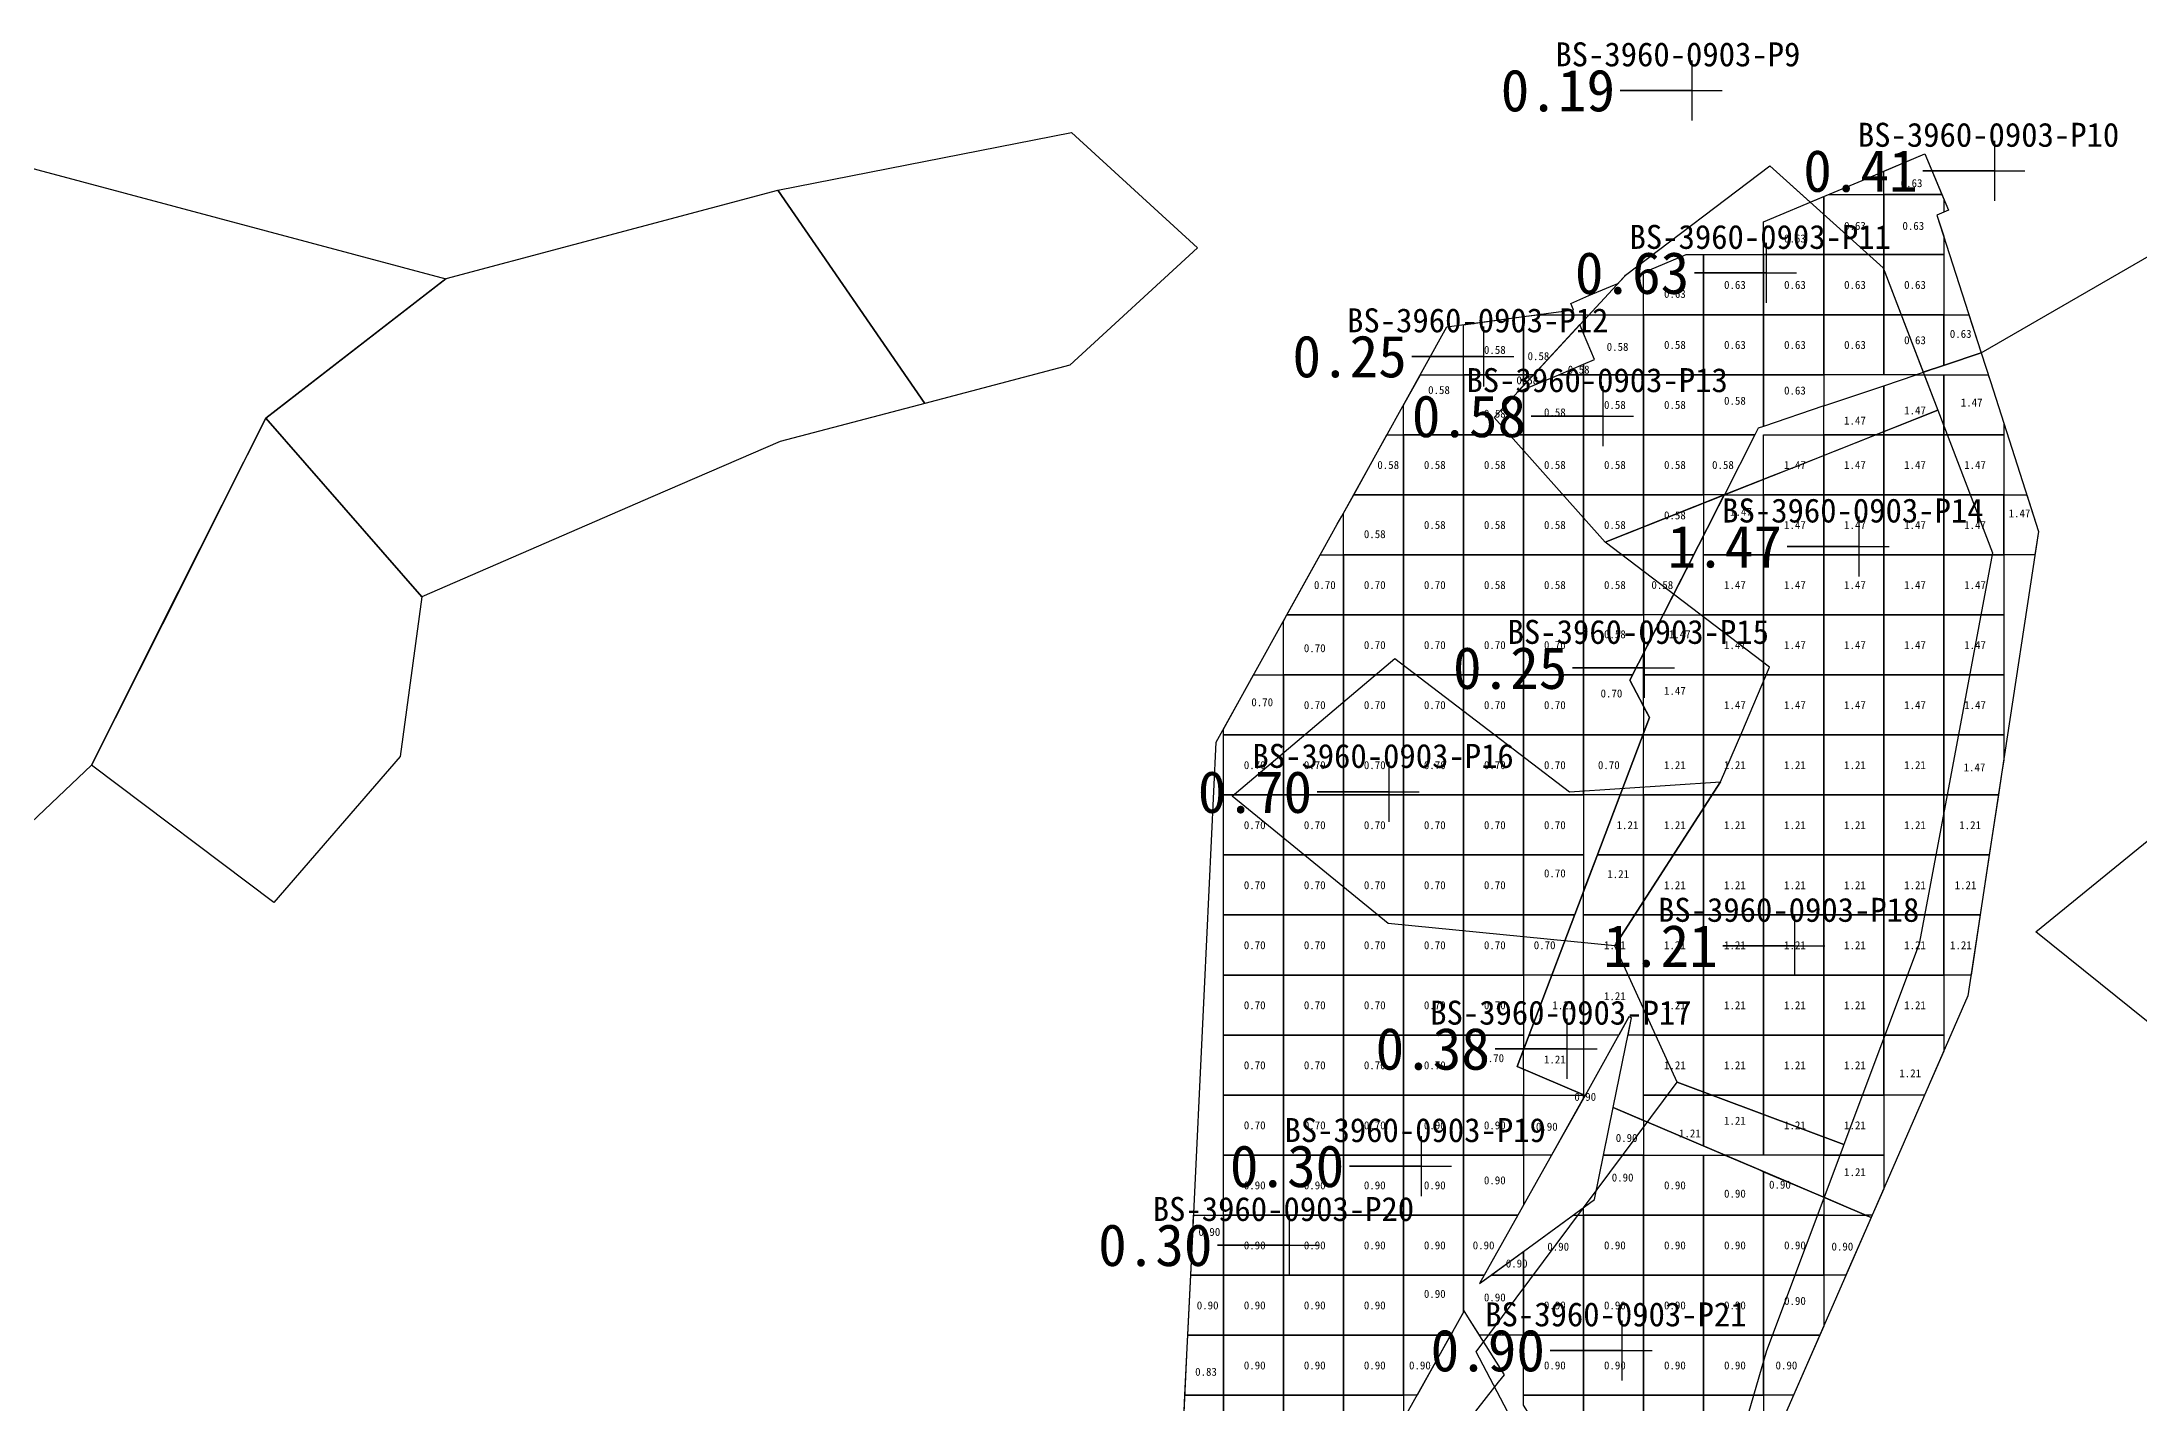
# Model space of a CAD drawing. Header units: metres. Extents: x 469944 to 470119, y 4349678 to 4349777.
# Drawn here: x 470014.1 to 470049.04, y 4349716.43 to 4349739.1 of the extents above; entities that cross this region are included whole.
import ezdxf

# ---------------------------------------------------------------- set-up
doc = ezdxf.new("R2010")
doc.units = ezdxf.units.M
for name, color, linetype in [('0.500-1.000', 4, 'Continuous'), ('1.000-1.500', 5, 'Continuous'), ('点', 7, 'Continuous'), ('爆区方格网', 7, 'Continuous'), ('综合图_历史矿块', 7, 'Continuous'), ('钻孔', 7, 'Continuous')]:
    doc.layers.add(name, color=color, linetype=linetype)
doc.styles.add('CN_TTF', font='simsunb.ttf')

msp = doc.modelspace()

# ---------------------------------------------------------------- linework, layer by layer
at = {"color": 7}
msp.add_line((470046.41, 4349733.928), (470053.849, 4349738.222), dxfattribs=at)
at = {"layer": '0.500-1.000', "color": 4, "lineweight": 30}
for points in [[(470033.116, 4349715.914), (470033.185, 4349717.348), (470033.264, 4349719.009), (470033.471, 4349723.332), (470033.667, 4349727.442), (470035.45, 4349730.649), (470035.684, 4349731.07), (470035.76, 4349731.207), (470037.509, 4349734.356), (470039.619, 4349734.643), (470039.574, 4349734.75), (470039.877, 4349734.878), (470040.238, 4349735.03), (470040.36, 4349735.082), (470040.473, 4349735.204), (470040.488, 4349735.221), (470042.888, 4349737.042), (470043.564, 4349736.434), (470044.426, 4349736.798), (470045.47, 4349737.238), (470045.866, 4349736.3), (470045.674, 4349736.22), (470046.41, 4349733.928), (470045.802, 4349733.722), (470045.446, 4349733.602), (470045.689, 4349732.969), (470043.277, 4349732.012), (470042.918, 4349731.87), (470042.131, 4349731.558), (470041.847, 4349731.001), (470040.558, 4349728.473), (470040.885, 4349727.849), (470040.007, 4349725.536), (470038.68, 4349722.039), (470039.811, 4349721.556), (470039.124, 4349720.331), (470038.054, 4349718.422), (470039.013, 4349719.122), (470039.97, 4349719.821), (470040.282, 4349721.355), (470042.705, 4349720.32), (470044.577, 4349719.521), (470041.903, 4349713.395)], [(470036.853, 4349714.839), (470038.371, 4349716.779), (470038.468, 4349716.902), (470037.861, 4349717.867), (470037.798, 4349717.965), (470037.604, 4349717.619), (470036.588, 4349715.805)]]:
    msp.add_lwpolyline(points, dxfattribs=at)
at = {"layer": '1.000-1.500', "color": 5, "lineweight": 30}
msp.add_lwpolyline([(470040.586, 4349722.846), (470040.543, 4349722.862), (470039.811, 4349721.556), (470038.68, 4349722.039), (470040.007, 4349725.536), (470040.885, 4349727.849), (470040.558, 4349728.473), (470041.847, 4349731.001), (470041.847, 4349731.001), (470042.131, 4349731.558), (470040.148, 4349730.771), (470038.295, 4349732.851), (470040.473, 4349735.204), (470040.488, 4349735.221), (470042.888, 4349737.042), (470044.776, 4349735.344), (470045.446, 4349733.602), (470045.802, 4349733.722), (470046.41, 4349733.928), (470046.565, 4349733.447), (470047.367, 4349730.949), (470046.751, 4349726.905), (470046.189, 4349723.213), (470044.577, 4349719.521), (470042.705, 4349720.32), (470042.705, 4349720.32), (470040.282, 4349721.355), (470040.586, 4349722.846)], close=True, dxfattribs=at)
at = {"layer": '点', "color": 138, "true_color": 0x004c4c}
for p, q in [((470041.597, 4349737.798), (470041.597, 4349738.798)), ((470041.097, 4349738.298), (470042.097, 4349738.298)), ((470046.637, 4349736.458), (470046.637, 4349737.458)), ((470046.137, 4349736.958), (470047.137, 4349736.958)), ((470042.833, 4349734.757), (470042.833, 4349735.757)), ((470042.333, 4349735.257), (470043.333, 4349735.257)), ((470038.127, 4349733.367), (470038.127, 4349734.367)), ((470037.627, 4349733.867), (470038.627, 4349733.867)), ((470040.116, 4349732.371), (470040.116, 4349733.371)), ((470039.616, 4349732.871), (470040.616, 4349732.871)), ((470044.377, 4349730.199), (470044.377, 4349731.199)), ((470043.877, 4349730.699), (470044.877, 4349730.699)), ((470040.802, 4349728.177), (470040.802, 4349729.177)), ((470040.302, 4349728.677), (470041.302, 4349728.677)), ((470036.55, 4349726.111), (470036.55, 4349727.111)), ((470036.05, 4349726.611), (470037.05, 4349726.611)), ((470043.307, 4349723.547), (470043.307, 4349724.547)), ((470042.807, 4349724.047), (470043.807, 4349724.047)), ((470039.512, 4349721.834), (470039.512, 4349722.834)), ((470039.012, 4349722.334), (470040.012, 4349722.334)), ((470037.085, 4349719.878), (470037.085, 4349720.878)), ((470036.585, 4349720.378), (470037.585, 4349720.378)), ((470034.89, 4349718.563), (470034.89, 4349719.563)), ((470034.39, 4349719.063), (470035.39, 4349719.063)), ((470040.429, 4349716.808), (470040.429, 4349717.808)), ((470039.929, 4349717.308), (470040.929, 4349717.308))]:
    msp.add_line(p, q, dxfattribs=at)
at = {"layer": '爆区方格网', "color": 4}
for points in [[(470044.787, 4349736.561), (470044.787, 4349736.95), (470045.47, 4349737.238), (470045.756, 4349736.561), (470044.787, 4349736.561)], [(470043.787, 4349735.561), (470042.787, 4349735.561), (470042.787, 4349736.106), (470043.787, 4349736.528), (470043.787, 4349735.561)], [(470044.787, 4349736.561), (470044.787, 4349735.561), (470043.787, 4349735.561), (470043.787, 4349736.528), (470043.867, 4349736.561), (470044.787, 4349736.561)], [(470045.787, 4349735.561), (470044.787, 4349735.561), (470044.787, 4349736.561), (470045.756, 4349736.561), (470045.787, 4349736.488), (470045.787, 4349736.267), (470045.674, 4349736.22), (470045.787, 4349735.869), (470045.787, 4349735.561)], [(470041.787, 4349735.561), (470041.787, 4349734.561), (470040.787, 4349734.561), (470040.787, 4349735.262), (470041.497, 4349735.561), (470041.787, 4349735.561)], [(470041.787, 4349734.561), (470041.787, 4349735.561), (470042.787, 4349735.561), (470042.787, 4349734.561), (470041.787, 4349734.561)], [(470042.787, 4349734.561), (470042.787, 4349735.561), (470043.787, 4349735.561), (470043.787, 4349734.561), (470042.787, 4349734.561)], [(470043.787, 4349734.561), (470043.787, 4349735.561), (470044.787, 4349735.561), (470044.787, 4349734.561), (470043.787, 4349734.561)], [(470044.787, 4349734.561), (470044.787, 4349735.561), (470045.787, 4349735.561), (470045.787, 4349734.561), (470044.787, 4349734.561)], [(470038.787, 4349733.561), (470037.787, 4349733.561), (470037.787, 4349734.394), (470038.787, 4349734.53), (470038.787, 4349733.561)], [(470039.787, 4349734.561), (470039.787, 4349734.245), (470039.724, 4349734.395), (470039.531, 4349734.186), (470038.953, 4349733.561), (470038.787, 4349733.561), (470038.787, 4349734.53), (470039.021, 4349734.561), (470039.787, 4349734.561)], [(470039.787, 4349734.561), (470040.787, 4349734.561), (470040.787, 4349733.561), (470039.787, 4349733.561), (470039.787, 4349733.736), (470039.969, 4349733.813), (470039.787, 4349734.245), (470039.787, 4349734.561)], [(470040.787, 4349733.561), (470040.787, 4349734.561), (470041.787, 4349734.561), (470041.787, 4349733.561), (470040.787, 4349733.561)], [(470041.787, 4349733.561), (470041.787, 4349734.561), (470042.787, 4349734.561), (470042.787, 4349733.561), (470041.787, 4349733.561)], [(470042.787, 4349733.561), (470042.787, 4349734.561), (470043.787, 4349734.561), (470043.787, 4349733.561), (470042.787, 4349733.561)], [(470043.787, 4349733.561), (470043.787, 4349734.561), (470044.787, 4349734.561), (470044.787, 4349733.561), (470043.787, 4349733.561)], [(470044.787, 4349733.561), (470044.787, 4349734.561), (470045.787, 4349734.561), (470045.787, 4349733.717), (470045.328, 4349733.561), (470044.787, 4349733.561)], [(470045.787, 4349734.561), (470046.207, 4349734.561), (470046.41, 4349733.928), (470045.802, 4349733.722), (470045.787, 4349733.717), (470045.787, 4349734.561)], [(470039.787, 4349733.561), (470039.374, 4349733.561), (470039.787, 4349733.736), (470039.787, 4349733.561)], [(470037.787, 4349733.561), (470037.787, 4349732.561), (470036.787, 4349732.561), (470036.787, 4349733.056), (470037.068, 4349733.561), (470037.787, 4349733.561)], [(470038.787, 4349732.561), (470037.787, 4349732.561), (470037.787, 4349733.561), (470038.787, 4349733.561), (470038.787, 4349733.382), (470038.683, 4349733.27), (470038.787, 4349733.314), (470038.787, 4349732.561)], [(470039.787, 4349733.561), (470039.787, 4349732.561), (470038.787, 4349732.561), (470038.787, 4349733.314), (470039.176, 4349733.478), (470039.374, 4349733.561), (470039.787, 4349733.561)], [(470038.787, 4349733.561), (470038.953, 4349733.561), (470038.787, 4349733.382), (470038.787, 4349733.561)], [(470039.787, 4349732.561), (470039.787, 4349733.561), (470040.787, 4349733.561), (470040.787, 4349732.561), (470039.787, 4349732.561)], [(470040.787, 4349732.561), (470040.787, 4349733.561), (470041.787, 4349733.561), (470041.787, 4349732.561), (470040.787, 4349732.561)], [(470041.787, 4349732.561), (470041.787, 4349733.561), (470042.787, 4349733.561), (470042.787, 4349732.701), (470042.698, 4349732.671), (470042.642, 4349732.561), (470041.787, 4349732.561)], [(470042.787, 4349733.561), (470043.787, 4349733.561), (470043.787, 4349733.04), (470042.787, 4349732.701), (470042.787, 4349733.561)], [(470036.787, 4349732.561), (470036.787, 4349731.561), (470035.957, 4349731.561), (470036.512, 4349732.561), (470036.787, 4349732.561)], [(470036.787, 4349731.561), (470036.787, 4349732.561), (470037.787, 4349732.561), (470037.787, 4349731.561), (470036.787, 4349731.561)], [(470037.787, 4349731.561), (470037.787, 4349732.561), (470038.787, 4349732.561), (470038.787, 4349731.561), (470037.787, 4349731.561)], [(470038.787, 4349731.561), (470038.787, 4349732.561), (470039.787, 4349732.561), (470039.787, 4349731.561), (470038.787, 4349731.561)], [(470039.787, 4349731.561), (470039.787, 4349732.561), (470040.787, 4349732.561), (470040.787, 4349731.561), (470039.787, 4349731.561)], [(470040.787, 4349731.561), (470040.787, 4349732.561), (470041.787, 4349732.561), (470041.787, 4349731.561), (470040.787, 4349731.561)], [(470041.787, 4349731.561), (470041.787, 4349732.561), (470042.642, 4349732.561), (470042.133, 4349731.561), (470041.787, 4349731.561)], [(470036.787, 4349731.561), (470036.787, 4349730.561), (470035.787, 4349730.561), (470035.787, 4349731.256), (470035.957, 4349731.561), (470036.787, 4349731.561)], [(470036.787, 4349730.561), (470036.787, 4349731.561), (470037.787, 4349731.561), (470037.787, 4349730.561), (470036.787, 4349730.561)], [(470037.787, 4349730.561), (470037.787, 4349731.561), (470038.787, 4349731.561), (470038.787, 4349730.561), (470037.787, 4349730.561)], [(470038.787, 4349730.561), (470038.787, 4349731.561), (470039.787, 4349731.561), (470039.787, 4349730.561), (470038.787, 4349730.561)], [(470039.787, 4349730.561), (470039.787, 4349731.561), (470040.787, 4349731.561), (470040.787, 4349730.561), (470039.787, 4349730.561)], [(470040.787, 4349730.561), (470040.787, 4349731.561), (470041.787, 4349731.561), (470041.787, 4349730.883), (470041.623, 4349730.561), (470040.787, 4349730.561)], [(470035.787, 4349730.561), (470035.787, 4349729.561), (470034.845, 4349729.561), (470035.401, 4349730.561), (470035.787, 4349730.561)], [(470035.787, 4349729.561), (470035.787, 4349730.561), (470036.787, 4349730.561), (470036.787, 4349729.561), (470035.787, 4349729.561)], [(470036.787, 4349729.561), (470036.787, 4349730.561), (470037.787, 4349730.561), (470037.787, 4349729.561), (470036.787, 4349729.561)], [(470037.787, 4349729.561), (470037.787, 4349730.561), (470038.787, 4349730.561), (470038.787, 4349729.561), (470037.787, 4349729.561)], [(470038.787, 4349729.561), (470038.787, 4349730.561), (470039.787, 4349730.561), (470039.787, 4349729.561), (470038.787, 4349729.561)], [(470039.787, 4349729.561), (470039.787, 4349730.561), (470040.787, 4349730.561), (470040.787, 4349729.561), (470039.787, 4349729.561)], [(470040.787, 4349729.561), (470040.787, 4349730.561), (470041.623, 4349730.561), (470041.113, 4349729.561), (470040.787, 4349729.561)], [(470035.787, 4349729.561), (470035.787, 4349728.561), (470034.787, 4349728.561), (470034.787, 4349729.456), (470034.845, 4349729.561), (470035.787, 4349729.561)], [(470035.787, 4349728.561), (470035.787, 4349729.561), (470036.787, 4349729.561), (470036.787, 4349728.561), (470035.787, 4349728.561)], [(470036.787, 4349728.561), (470036.787, 4349729.561), (470037.787, 4349729.561), (470037.787, 4349728.561), (470036.787, 4349728.561)], [(470037.787, 4349728.561), (470037.787, 4349729.561), (470038.787, 4349729.561), (470038.787, 4349728.561), (470037.787, 4349728.561)], [(470038.787, 4349728.561), (470038.787, 4349729.561), (470039.787, 4349729.561), (470039.787, 4349728.561), (470038.787, 4349728.561)], [(470039.787, 4349728.561), (470039.787, 4349729.561), (470040.787, 4349729.561), (470040.787, 4349728.921), (470040.603, 4349728.561), (470039.787, 4349728.561)], [(470034.787, 4349728.561), (470034.787, 4349727.561), (470033.787, 4349727.561), (470033.787, 4349727.657), (470034.29, 4349728.561), (470034.787, 4349728.561)], [(470034.787, 4349727.561), (470034.787, 4349728.561), (470035.787, 4349728.561), (470035.787, 4349727.561), (470034.787, 4349727.561)], [(470035.787, 4349727.561), (470035.787, 4349728.561), (470036.787, 4349728.561), (470036.787, 4349727.561), (470035.787, 4349727.561)], [(470036.787, 4349727.561), (470036.787, 4349728.561), (470037.787, 4349728.561), (470037.787, 4349727.561), (470036.787, 4349727.561)], [(470037.787, 4349727.561), (470037.787, 4349728.561), (470038.787, 4349728.561), (470038.787, 4349727.561), (470037.787, 4349727.561)], [(470038.787, 4349727.561), (470038.787, 4349728.561), (470039.787, 4349728.561), (470039.787, 4349727.561), (470038.787, 4349727.561)], [(470040.787, 4349727.591), (470040.776, 4349727.561), (470039.787, 4349727.561), (470039.787, 4349728.561), (470040.603, 4349728.561), (470040.558, 4349728.473), (470040.787, 4349728.036), (470040.787, 4349727.591)], [(470033.787, 4349726.561), (470033.787, 4349727.561), (470034.787, 4349727.561), (470034.787, 4349726.561), (470033.787, 4349726.561)], [(470034.787, 4349726.561), (470034.787, 4349727.561), (470035.787, 4349727.561), (470035.787, 4349726.561), (470034.787, 4349726.561)], [(470035.787, 4349726.561), (470035.787, 4349727.561), (470036.787, 4349727.561), (470036.787, 4349726.561), (470035.787, 4349726.561)], [(470036.787, 4349726.561), (470036.787, 4349727.561), (470037.787, 4349727.561), (470037.787, 4349726.561), (470036.787, 4349726.561)], [(470037.787, 4349726.561), (470037.787, 4349727.561), (470038.787, 4349727.561), (470038.787, 4349726.561), (470037.787, 4349726.561)], [(470038.787, 4349726.561), (470038.787, 4349727.561), (470039.787, 4349727.561), (470039.787, 4349726.561), (470038.787, 4349726.561)], [(470039.787, 4349726.561), (470039.787, 4349727.561), (470040.776, 4349727.561), (470040.396, 4349726.561), (470039.787, 4349726.561)], [(470033.787, 4349725.561), (470033.787, 4349726.561), (470034.787, 4349726.561), (470034.787, 4349725.561), (470033.787, 4349725.561)], [(470034.787, 4349725.561), (470034.787, 4349726.561), (470035.787, 4349726.561), (470035.787, 4349725.561), (470034.787, 4349725.561)], [(470035.787, 4349725.561), (470035.787, 4349726.561), (470036.787, 4349726.561), (470036.787, 4349725.561), (470035.787, 4349725.561)], [(470036.787, 4349725.561), (470036.787, 4349726.561), (470037.787, 4349726.561), (470037.787, 4349725.561), (470036.787, 4349725.561)], [(470037.787, 4349725.561), (470037.787, 4349726.561), (470038.787, 4349726.561), (470038.787, 4349725.561), (470037.787, 4349725.561)], [(470038.787, 4349725.561), (470038.787, 4349726.561), (470039.787, 4349726.561), (470039.787, 4349725.561), (470038.787, 4349725.561)], [(470033.787, 4349724.561), (470033.787, 4349725.561), (470034.787, 4349725.561), (470034.787, 4349724.561), (470033.787, 4349724.561)], [(470034.787, 4349724.561), (470034.787, 4349725.561), (470035.787, 4349725.561), (470035.787, 4349724.561), (470034.787, 4349724.561)], [(470035.787, 4349724.561), (470035.787, 4349725.561), (470036.787, 4349725.561), (470036.787, 4349724.561), (470035.787, 4349724.561)], [(470036.787, 4349724.561), (470036.787, 4349725.561), (470037.787, 4349725.561), (470037.787, 4349724.561), (470036.787, 4349724.561)], [(470037.787, 4349724.561), (470037.787, 4349725.561), (470038.787, 4349725.561), (470038.787, 4349724.561), (470037.787, 4349724.561)], [(470038.787, 4349724.561), (470038.787, 4349725.561), (470039.787, 4349725.561), (470039.787, 4349724.956), (470039.637, 4349724.561), (470038.787, 4349724.561)], [(470033.787, 4349723.561), (470033.787, 4349724.561), (470034.787, 4349724.561), (470034.787, 4349723.561), (470033.787, 4349723.561)], [(470034.787, 4349723.561), (470034.787, 4349724.561), (470035.787, 4349724.561), (470035.787, 4349723.561), (470034.787, 4349723.561)], [(470035.787, 4349723.561), (470035.787, 4349724.561), (470036.787, 4349724.561), (470036.787, 4349723.561), (470035.787, 4349723.561)], [(470036.787, 4349723.561), (470036.787, 4349724.561), (470037.787, 4349724.561), (470037.787, 4349723.561), (470036.787, 4349723.561)], [(470037.787, 4349723.561), (470037.787, 4349724.561), (470038.787, 4349724.561), (470038.787, 4349723.561), (470037.787, 4349723.561)], [(470038.787, 4349723.561), (470038.787, 4349724.561), (470039.637, 4349724.561), (470039.258, 4349723.561), (470038.787, 4349723.561)], [(470033.787, 4349722.561), (470033.787, 4349723.561), (470034.787, 4349723.561), (470034.787, 4349722.561), (470033.787, 4349722.561)], [(470034.787, 4349722.561), (470034.787, 4349723.561), (470035.787, 4349723.561), (470035.787, 4349722.561), (470034.787, 4349722.561)], [(470035.787, 4349722.561), (470035.787, 4349723.561), (470036.787, 4349723.561), (470036.787, 4349722.561), (470035.787, 4349722.561)], [(470036.787, 4349722.561), (470036.787, 4349723.561), (470037.787, 4349723.561), (470037.787, 4349722.561), (470036.787, 4349722.561)], [(470037.787, 4349722.561), (470037.787, 4349723.561), (470038.787, 4349723.561), (470038.787, 4349722.561), (470037.787, 4349722.561)], [(470033.787, 4349721.561), (470033.787, 4349722.561), (470034.787, 4349722.561), (470034.787, 4349721.561), (470033.787, 4349721.561)], [(470034.787, 4349721.561), (470034.787, 4349722.561), (470035.787, 4349722.561), (470035.787, 4349721.561), (470034.787, 4349721.561)], [(470035.787, 4349721.561), (470035.787, 4349722.561), (470036.787, 4349722.561), (470036.787, 4349721.561), (470035.787, 4349721.561)], [(470036.787, 4349721.561), (470036.787, 4349722.561), (470037.787, 4349722.561), (470037.787, 4349721.561), (470036.787, 4349721.561)], [(470038.787, 4349721.561), (470037.787, 4349721.561), (470037.787, 4349722.561), (470038.787, 4349722.561), (470038.787, 4349722.32), (470038.68, 4349722.039), (470038.787, 4349721.993), (470038.787, 4349721.561)], [(470033.787, 4349720.561), (470033.787, 4349721.561), (470034.787, 4349721.561), (470034.787, 4349720.561), (470033.787, 4349720.561)], [(470034.787, 4349720.561), (470034.787, 4349721.561), (470035.787, 4349721.561), (470035.787, 4349720.561), (470034.787, 4349720.561)], [(470035.787, 4349720.561), (470035.787, 4349721.561), (470036.787, 4349721.561), (470036.787, 4349720.561), (470035.787, 4349720.561)], [(470036.787, 4349720.561), (470036.787, 4349721.561), (470037.787, 4349721.561), (470037.787, 4349720.561), (470036.787, 4349720.561)], [(470037.787, 4349720.561), (470037.787, 4349721.561), (470038.787, 4349721.561), (470038.787, 4349720.561), (470037.787, 4349720.561)], [(470038.787, 4349720.561), (470038.787, 4349721.561), (470039.787, 4349721.561), (470039.787, 4349721.514), (470039.253, 4349720.561), (470038.787, 4349720.561)], [(470039.787, 4349721.561), (470039.798, 4349721.561), (470039.811, 4349721.556), (470039.787, 4349721.514), (470039.787, 4349721.561)], [(470040.787, 4349720.561), (470040.121, 4349720.561), (470040.282, 4349721.355), (470040.787, 4349721.139), (470040.787, 4349720.561)], [(470033.787, 4349719.561), (470033.787, 4349720.561), (470034.787, 4349720.561), (470034.787, 4349719.561), (470033.787, 4349719.561)], [(470034.787, 4349719.561), (470034.787, 4349720.561), (470035.787, 4349720.561), (470035.787, 4349719.561), (470034.787, 4349719.561)], [(470035.787, 4349719.561), (470035.787, 4349720.561), (470036.787, 4349720.561), (470036.787, 4349719.561), (470035.787, 4349719.561)], [(470036.787, 4349719.561), (470036.787, 4349720.561), (470037.787, 4349720.561), (470037.787, 4349719.561), (470036.787, 4349719.561)], [(470037.787, 4349719.561), (470037.787, 4349720.561), (470038.787, 4349720.561), (470038.787, 4349719.729), (470038.693, 4349719.561), (470037.787, 4349719.561)], [(470040.787, 4349720.561), (470040.787, 4349719.561), (470039.787, 4349719.561), (470039.787, 4349719.687), (470039.97, 4349719.821), (470040.121, 4349720.561), (470040.787, 4349720.561)], [(470040.787, 4349719.561), (470040.787, 4349720.561), (470041.787, 4349720.561), (470041.787, 4349719.561), (470040.787, 4349719.561)], [(470042.787, 4349719.561), (470041.787, 4349719.561), (470041.787, 4349720.561), (470042.14, 4349720.561), (470042.705, 4349720.32), (470042.787, 4349720.285), (470042.787, 4349719.561)], [(470043.787, 4349719.561), (470042.787, 4349719.561), (470042.787, 4349720.285), (470043.787, 4349719.858), (470043.787, 4349719.561)], [(470033.787, 4349719.561), (470033.787, 4349718.561), (470033.243, 4349718.561), (470033.264, 4349719.009), (470033.291, 4349719.561), (470033.787, 4349719.561)], [(470033.787, 4349718.561), (470033.787, 4349719.561), (470034.787, 4349719.561), (470034.787, 4349718.561), (470033.787, 4349718.561)], [(470034.787, 4349718.561), (470034.787, 4349719.561), (470035.787, 4349719.561), (470035.787, 4349718.561), (470034.787, 4349718.561)], [(470035.787, 4349718.561), (470035.787, 4349719.561), (470036.787, 4349719.561), (470036.787, 4349718.561), (470035.787, 4349718.561)], [(470036.787, 4349718.561), (470036.787, 4349719.561), (470037.787, 4349719.561), (470037.787, 4349718.561), (470036.787, 4349718.561)], [(470037.787, 4349718.561), (470037.787, 4349719.561), (470038.693, 4349719.561), (470038.132, 4349718.561), (470037.787, 4349718.561)], [(470039.787, 4349719.561), (470039.787, 4349718.561), (470038.787, 4349718.561), (470038.787, 4349718.957), (470039.013, 4349719.122), (470039.615, 4349719.561), (470039.787, 4349719.561)], [(470039.787, 4349718.561), (470039.787, 4349719.561), (470040.787, 4349719.561), (470040.787, 4349718.561), (470039.787, 4349718.561)], [(470040.787, 4349718.561), (470040.787, 4349719.561), (470041.787, 4349719.561), (470041.787, 4349718.561), (470040.787, 4349718.561)], [(470041.787, 4349718.561), (470041.787, 4349719.561), (470042.787, 4349719.561), (470042.787, 4349718.561), (470041.787, 4349718.561)], [(470042.787, 4349718.561), (470042.787, 4349719.561), (470043.787, 4349719.561), (470043.787, 4349718.561), (470042.787, 4349718.561)], [(470043.787, 4349718.561), (470043.787, 4349719.561), (470044.481, 4349719.561), (470044.577, 4349719.521), (470044.158, 4349718.561), (470043.787, 4349718.561)], [(470038.787, 4349718.561), (470038.245, 4349718.561), (470038.787, 4349718.957), (470038.787, 4349718.561)], [(470033.787, 4349718.561), (470033.787, 4349717.561), (470033.195, 4349717.561), (470033.243, 4349718.561), (470033.787, 4349718.561)], [(470033.787, 4349717.561), (470033.787, 4349718.561), (470034.787, 4349718.561), (470034.787, 4349717.561), (470033.787, 4349717.561)], [(470034.787, 4349717.561), (470034.787, 4349718.561), (470035.787, 4349718.561), (470035.787, 4349717.561), (470034.787, 4349717.561)], [(470035.787, 4349717.561), (470035.787, 4349718.561), (470036.787, 4349718.561), (470036.787, 4349717.561), (470035.787, 4349717.561)], [(470036.787, 4349717.561), (470036.787, 4349718.561), (470037.787, 4349718.561), (470037.787, 4349717.945), (470037.604, 4349717.619), (470037.572, 4349717.561), (470036.787, 4349717.561)], [(470038.787, 4349718.561), (470038.787, 4349717.561), (470038.053, 4349717.561), (470037.861, 4349717.867), (470037.798, 4349717.965), (470037.787, 4349717.945), (470037.787, 4349718.561), (470038.132, 4349718.561), (470038.054, 4349718.422), (470038.245, 4349718.561), (470038.787, 4349718.561)], [(470038.787, 4349717.561), (470038.787, 4349718.561), (470039.787, 4349718.561), (470039.787, 4349717.561), (470038.787, 4349717.561)], [(470039.787, 4349717.561), (470039.787, 4349718.561), (470040.787, 4349718.561), (470040.787, 4349717.561), (470039.787, 4349717.561)], [(470040.787, 4349717.561), (470040.787, 4349718.561), (470041.787, 4349718.561), (470041.787, 4349717.561), (470040.787, 4349717.561)], [(470041.787, 4349717.561), (470041.787, 4349718.561), (470042.787, 4349718.561), (470042.787, 4349717.561), (470041.787, 4349717.561)], [(470042.787, 4349717.561), (470042.787, 4349718.561), (470043.787, 4349718.561), (470043.787, 4349717.71), (470043.722, 4349717.561), (470042.787, 4349717.561)], [(470033.787, 4349717.561), (470033.787, 4349716.561), (470033.147, 4349716.561), (470033.185, 4349717.348), (470033.195, 4349717.561), (470033.787, 4349717.561)], [(470033.787, 4349716.561), (470033.787, 4349717.561), (470034.787, 4349717.561), (470034.787, 4349716.561), (470033.787, 4349716.561)], [(470034.787, 4349716.561), (470034.787, 4349717.561), (470035.787, 4349717.561), (470035.787, 4349716.561), (470034.787, 4349716.561)], [(470035.787, 4349716.561), (470035.787, 4349717.561), (470036.787, 4349717.561), (470036.787, 4349716.561), (470035.787, 4349716.561)], [(470036.787, 4349716.561), (470036.787, 4349717.561), (470037.572, 4349717.561), (470037.012, 4349716.561), (470036.787, 4349716.561)], [(470038.787, 4349716.561), (470038.787, 4349717.561), (470039.787, 4349717.561), (470039.787, 4349716.561), (470038.787, 4349716.561)], [(470039.787, 4349716.561), (470039.787, 4349717.561), (470040.787, 4349717.561), (470040.787, 4349716.561), (470039.787, 4349716.561)], [(470040.787, 4349716.561), (470040.787, 4349717.561), (470041.787, 4349717.561), (470041.787, 4349716.561), (470040.787, 4349716.561)], [(470041.787, 4349716.561), (470041.787, 4349717.561), (470042.787, 4349717.561), (470042.787, 4349716.561), (470041.787, 4349716.561)], [(470042.787, 4349716.561), (470042.787, 4349717.561), (470043.722, 4349717.561), (470043.285, 4349716.561), (470042.787, 4349716.561)], [(470033.787, 4349716.561), (470033.787, 4349715.561), (470033.099, 4349715.561), (470033.116, 4349715.914), (470033.147, 4349716.561), (470033.787, 4349716.561)], [(470033.787, 4349715.561), (470033.787, 4349716.561), (470034.787, 4349716.561), (470034.787, 4349715.561), (470033.787, 4349715.561)], [(470034.787, 4349715.561), (470034.787, 4349716.561), (470035.787, 4349716.561), (470035.787, 4349715.561), (470034.787, 4349715.561)], [(470035.787, 4349715.561), (470035.787, 4349716.561), (470036.787, 4349716.561), (470036.787, 4349716.16), (470036.588, 4349715.805), (470036.451, 4349715.561), (470035.787, 4349715.561)], [(470038.787, 4349716.561), (470039.787, 4349716.561), (470039.787, 4349715.561), (470038.787, 4349715.561), (470038.787, 4349715.937), (470038.999, 4349716.06), (470038.787, 4349716.397), (470038.787, 4349716.561)], [(470039.787, 4349715.561), (470039.787, 4349716.561), (470040.787, 4349716.561), (470040.787, 4349715.561), (470039.787, 4349715.561)], [(470040.787, 4349715.561), (470040.787, 4349716.561), (470041.787, 4349716.561), (470041.787, 4349715.561), (470040.787, 4349715.561)], [(470041.787, 4349715.561), (470041.787, 4349716.561), (470042.787, 4349716.561), (470042.787, 4349715.561), (470041.787, 4349715.561)]]:
    msp.add_lwpolyline(points, close=True, dxfattribs=at)
at = {"layer": '爆区方格网', "color": 5}
for points in [[(470044.787, 4349732.561), (470043.787, 4349732.561), (470043.787, 4349733.04), (470044.787, 4349733.378), (470044.787, 4349732.561)], [(470045.787, 4349733.561), (470045.787, 4349732.561), (470044.787, 4349732.561), (470044.787, 4349733.378), (470045.328, 4349733.561), (470045.787, 4349733.561)], [(470046.787, 4349732.561), (470045.787, 4349732.561), (470045.787, 4349733.561), (470046.528, 4349733.561), (470046.565, 4349733.447), (470046.787, 4349732.755), (470046.787, 4349732.561)], [(470042.787, 4349731.561), (470042.787, 4349732.561), (470043.787, 4349732.561), (470043.787, 4349731.561), (470042.787, 4349731.561)], [(470043.787, 4349731.561), (470043.787, 4349732.561), (470044.787, 4349732.561), (470044.787, 4349731.561), (470043.787, 4349731.561)], [(470044.787, 4349731.561), (470044.787, 4349732.561), (470045.787, 4349732.561), (470045.787, 4349731.561), (470044.787, 4349731.561)], [(470045.787, 4349731.561), (470045.787, 4349732.561), (470046.787, 4349732.561), (470046.787, 4349731.561), (470045.787, 4349731.561)], [(470042.787, 4349731.561), (470042.787, 4349730.561), (470041.787, 4349730.561), (470041.787, 4349730.883), (470041.847, 4349731.001), (470041.847, 4349731.001), (470042.133, 4349731.561), (470042.787, 4349731.561)], [(470042.787, 4349730.561), (470042.787, 4349731.561), (470043.787, 4349731.561), (470043.787, 4349730.561), (470042.787, 4349730.561)], [(470043.787, 4349730.561), (470043.787, 4349731.561), (470044.787, 4349731.561), (470044.787, 4349730.561), (470043.787, 4349730.561)], [(470044.787, 4349730.561), (470044.787, 4349731.561), (470045.787, 4349731.561), (470045.787, 4349730.561), (470044.787, 4349730.561)], [(470045.787, 4349730.561), (470045.787, 4349731.561), (470046.787, 4349731.561), (470046.787, 4349730.561), (470045.787, 4349730.561)], [(470046.787, 4349730.561), (470046.787, 4349731.561), (470047.17, 4349731.561), (470047.367, 4349730.949), (470047.307, 4349730.561), (470046.787, 4349730.561)], [(470041.787, 4349729.561), (470041.787, 4349730.561), (470042.787, 4349730.561), (470042.787, 4349729.561), (470041.787, 4349729.561)], [(470042.787, 4349729.561), (470042.787, 4349730.561), (470043.787, 4349730.561), (470043.787, 4349729.561), (470042.787, 4349729.561)], [(470043.787, 4349729.561), (470043.787, 4349730.561), (470044.787, 4349730.561), (470044.787, 4349729.561), (470043.787, 4349729.561)], [(470044.787, 4349729.561), (470044.787, 4349730.561), (470045.787, 4349730.561), (470045.787, 4349729.561), (470044.787, 4349729.561)], [(470045.787, 4349729.561), (470045.787, 4349730.561), (470046.787, 4349730.561), (470046.787, 4349729.561), (470045.787, 4349729.561)], [(470041.787, 4349729.561), (470041.787, 4349728.561), (470040.787, 4349728.561), (470040.787, 4349728.921), (470041.113, 4349729.561), (470041.787, 4349729.561)], [(470041.787, 4349728.561), (470041.787, 4349729.561), (470042.787, 4349729.561), (470042.787, 4349728.561), (470041.787, 4349728.561)], [(470042.787, 4349728.561), (470042.787, 4349729.561), (470043.787, 4349729.561), (470043.787, 4349728.561), (470042.787, 4349728.561)], [(470043.787, 4349728.561), (470043.787, 4349729.561), (470044.787, 4349729.561), (470044.787, 4349728.561), (470043.787, 4349728.561)], [(470044.787, 4349728.561), (470044.787, 4349729.561), (470045.787, 4349729.561), (470045.787, 4349728.561), (470044.787, 4349728.561)], [(470045.787, 4349728.561), (470045.787, 4349729.561), (470046.787, 4349729.561), (470046.787, 4349728.561), (470045.787, 4349728.561)], [(470040.787, 4349728.561), (470041.787, 4349728.561), (470041.787, 4349727.561), (470040.787, 4349727.561), (470040.787, 4349727.591), (470040.885, 4349727.849), (470040.787, 4349728.036), (470040.787, 4349728.561)], [(470041.787, 4349727.561), (470041.787, 4349728.561), (470042.787, 4349728.561), (470042.787, 4349727.561), (470041.787, 4349727.561)], [(470042.787, 4349727.561), (470042.787, 4349728.561), (470043.787, 4349728.561), (470043.787, 4349727.561), (470042.787, 4349727.561)], [(470043.787, 4349727.561), (470043.787, 4349728.561), (470044.787, 4349728.561), (470044.787, 4349727.561), (470043.787, 4349727.561)], [(470044.787, 4349727.561), (470044.787, 4349728.561), (470045.787, 4349728.561), (470045.787, 4349727.561), (470044.787, 4349727.561)], [(470045.787, 4349727.561), (470045.787, 4349728.561), (470046.787, 4349728.561), (470046.787, 4349727.561), (470045.787, 4349727.561)], [(470040.787, 4349726.561), (470040.787, 4349727.561), (470041.787, 4349727.561), (470041.787, 4349726.561), (470040.787, 4349726.561)], [(470041.787, 4349726.561), (470041.787, 4349727.561), (470042.787, 4349727.561), (470042.787, 4349726.561), (470041.787, 4349726.561)], [(470042.787, 4349726.561), (470042.787, 4349727.561), (470043.787, 4349727.561), (470043.787, 4349726.561), (470042.787, 4349726.561)], [(470043.787, 4349726.561), (470043.787, 4349727.561), (470044.787, 4349727.561), (470044.787, 4349726.561), (470043.787, 4349726.561)], [(470044.787, 4349726.561), (470044.787, 4349727.561), (470045.787, 4349727.561), (470045.787, 4349726.561), (470044.787, 4349726.561)], [(470045.787, 4349726.561), (470045.787, 4349727.561), (470046.787, 4349727.561), (470046.787, 4349727.141), (470046.751, 4349726.905), (470046.699, 4349726.561), (470045.787, 4349726.561)], [(470040.787, 4349726.561), (470040.787, 4349725.561), (470040.017, 4349725.561), (470040.396, 4349726.561), (470040.787, 4349726.561)], [(470040.787, 4349725.561), (470040.787, 4349726.561), (470041.787, 4349726.561), (470041.787, 4349725.561), (470040.787, 4349725.561)], [(470041.787, 4349725.561), (470041.787, 4349726.561), (470042.787, 4349726.561), (470042.787, 4349725.561), (470041.787, 4349725.561)], [(470042.787, 4349725.561), (470042.787, 4349726.561), (470043.787, 4349726.561), (470043.787, 4349725.561), (470042.787, 4349725.561)], [(470043.787, 4349725.561), (470043.787, 4349726.561), (470044.787, 4349726.561), (470044.787, 4349725.561), (470043.787, 4349725.561)], [(470044.787, 4349725.561), (470044.787, 4349726.561), (470045.787, 4349726.561), (470045.787, 4349725.561), (470044.787, 4349725.561)], [(470045.787, 4349725.561), (470045.787, 4349726.561), (470046.699, 4349726.561), (470046.546, 4349725.561), (470045.787, 4349725.561)], [(470040.787, 4349725.561), (470040.787, 4349724.561), (470039.787, 4349724.561), (470039.787, 4349724.956), (470040.007, 4349725.536), (470040.017, 4349725.561), (470040.787, 4349725.561)], [(470040.787, 4349724.561), (470040.787, 4349725.561), (470041.787, 4349725.561), (470041.787, 4349724.561), (470040.787, 4349724.561)], [(470041.787, 4349724.561), (470041.787, 4349725.561), (470042.787, 4349725.561), (470042.787, 4349724.561), (470041.787, 4349724.561)], [(470042.787, 4349724.561), (470042.787, 4349725.561), (470043.787, 4349725.561), (470043.787, 4349724.561), (470042.787, 4349724.561)], [(470043.787, 4349724.561), (470043.787, 4349725.561), (470044.787, 4349725.561), (470044.787, 4349724.561), (470043.787, 4349724.561)], [(470044.787, 4349724.561), (470044.787, 4349725.561), (470045.787, 4349725.561), (470045.787, 4349724.561), (470044.787, 4349724.561)], [(470045.787, 4349724.561), (470045.787, 4349725.561), (470046.546, 4349725.561), (470046.394, 4349724.561), (470045.787, 4349724.561)], [(470039.787, 4349723.561), (470039.787, 4349724.561), (470040.787, 4349724.561), (470040.787, 4349723.561), (470039.787, 4349723.561)], [(470040.787, 4349723.561), (470040.787, 4349724.561), (470041.787, 4349724.561), (470041.787, 4349723.561), (470040.787, 4349723.561)], [(470041.787, 4349723.561), (470041.787, 4349724.561), (470042.787, 4349724.561), (470042.787, 4349723.561), (470041.787, 4349723.561)], [(470042.787, 4349723.561), (470042.787, 4349724.561), (470043.787, 4349724.561), (470043.787, 4349723.561), (470042.787, 4349723.561)], [(470043.787, 4349723.561), (470043.787, 4349724.561), (470044.787, 4349724.561), (470044.787, 4349723.561), (470043.787, 4349723.561)], [(470044.787, 4349723.561), (470044.787, 4349724.561), (470045.787, 4349724.561), (470045.787, 4349723.561), (470044.787, 4349723.561)], [(470045.787, 4349723.561), (470045.787, 4349724.561), (470046.394, 4349724.561), (470046.242, 4349723.561), (470045.787, 4349723.561)], [(470039.787, 4349723.561), (470039.787, 4349722.561), (470038.878, 4349722.561), (470039.258, 4349723.561), (470039.787, 4349723.561)], [(470039.787, 4349722.561), (470039.787, 4349723.561), (470040.787, 4349723.561), (470040.787, 4349722.561), (470040.528, 4349722.561), (470040.586, 4349722.846), (470040.543, 4349722.862), (470040.374, 4349722.561), (470039.787, 4349722.561)], [(470040.787, 4349722.561), (470040.787, 4349723.561), (470041.787, 4349723.561), (470041.787, 4349722.561), (470040.787, 4349722.561)], [(470041.787, 4349722.561), (470041.787, 4349723.561), (470042.787, 4349723.561), (470042.787, 4349722.561), (470041.787, 4349722.561)], [(470042.787, 4349722.561), (470042.787, 4349723.561), (470043.787, 4349723.561), (470043.787, 4349722.561), (470042.787, 4349722.561)], [(470043.787, 4349722.561), (470043.787, 4349723.561), (470044.787, 4349723.561), (470044.787, 4349722.561), (470043.787, 4349722.561)], [(470044.787, 4349722.561), (470044.787, 4349723.561), (470045.787, 4349723.561), (470045.787, 4349722.561), (470044.787, 4349722.561)], [(470039.787, 4349722.561), (470039.787, 4349721.566), (470038.787, 4349721.993), (470038.787, 4349722.32), (470038.878, 4349722.561), (470039.787, 4349722.561)], [(470040.787, 4349721.561), (470040.787, 4349722.561), (470041.787, 4349722.561), (470041.787, 4349721.561), (470040.787, 4349721.561)], [(470041.787, 4349721.561), (470041.787, 4349722.561), (470042.787, 4349722.561), (470042.787, 4349721.561), (470041.787, 4349721.561)], [(470042.787, 4349721.561), (470042.787, 4349722.561), (470043.787, 4349722.561), (470043.787, 4349721.561), (470042.787, 4349721.561)], [(470043.787, 4349721.561), (470043.787, 4349722.561), (470044.787, 4349722.561), (470044.787, 4349721.561), (470043.787, 4349721.561)], [(470044.787, 4349721.561), (470044.787, 4349722.561), (470045.787, 4349722.561), (470045.787, 4349722.292), (470045.468, 4349721.561), (470044.787, 4349721.561)], [(470040.787, 4349721.561), (470041.787, 4349721.561), (470041.787, 4349720.712), (470040.787, 4349721.139), (470040.787, 4349721.561)], [(470041.787, 4349721.561), (470042.787, 4349721.561), (470042.787, 4349720.561), (470042.14, 4349720.561), (470041.787, 4349720.712), (470041.787, 4349721.561)], [(470042.787, 4349720.561), (470042.787, 4349721.561), (470043.787, 4349721.561), (470043.787, 4349720.561), (470042.787, 4349720.561)], [(470043.787, 4349720.561), (470043.787, 4349721.561), (470044.787, 4349721.561), (470044.787, 4349720.561), (470043.787, 4349720.561)], [(470043.787, 4349720.561), (470044.787, 4349720.561), (470044.787, 4349720.001), (470044.595, 4349719.561), (470044.481, 4349719.561), (470043.787, 4349719.858), (470043.787, 4349720.561)]]:
    msp.add_lwpolyline(points, close=True, dxfattribs=at)
at = {"layer": '综合图_历史矿块', "color": 9}
for points in [[(470033.355, 4349735.675), (470031.226, 4349733.718), (470028.814, 4349733.083), (470026.366, 4349736.637), (470031.254, 4349737.598), (470033.355, 4349735.675)], [(470044.776, 4349735.344), (470045.689, 4349732.969), (470043.277, 4349732.012), (470042.918, 4349731.87), (470040.148, 4349730.771), (470038.295, 4349732.851), (470040.473, 4349735.204), (470040.488, 4349735.221), (470042.888, 4349737.042), (470044.776, 4349735.344)], [(470028.814, 4349733.083), (470026.401, 4349732.449), (470024.279, 4349731.53), (470020.431, 4349729.863), (470017.834, 4349732.836), (470020.841, 4349735.164), (470022.963, 4349735.73), (470026.366, 4349736.637), (470028.814, 4349733.083)], [(470046.602, 4349730.595), (470045.932, 4349727.037), (470045.376, 4349724.078), (470044.124, 4349720.737), (470041.344, 4349721.778), (470040.307, 4349724.047), (470042.068, 4349726.779), (470042.421, 4349727.602), (470042.887, 4349728.688), (470040.148, 4349730.771), (470045.689, 4349732.969), (470046.602, 4349730.595)], [(470020.431, 4349729.863), (470020.07, 4349727.2), (470017.968, 4349724.768), (470014.931, 4349727.059), (470016.382, 4349729.947), (470017.834, 4349732.836), (470020.431, 4349729.863)], [(470063.26, 4349726.234), (470059.847, 4349725.264), (470055.436, 4349724.034), (470055.349, 4349724.01), (470049.988, 4349722.137), (470047.32, 4349724.278), (470049.955, 4349726.426), (470052.534, 4349726.402), (470055.225, 4349724.723), (470055.344, 4349724.648), (470056.857, 4349727.106), (470059.05, 4349729.187), (470062.048, 4349728.072), (470063.519, 4349729.254), (470063.26, 4349726.234)], [(470039.55, 4349726.611), (470042.068, 4349726.779), (470040.307, 4349724.047), (470036.529, 4349724.421), (470033.935, 4349726.538), (470036.64, 4349728.833), (470039.55, 4349726.611)], [(470044.124, 4349720.737), (470044.106, 4349720.688), (470042.836, 4349717.298), (470041.931, 4349714.192), (470041.723, 4349713.477), (470041.026, 4349711.087), (470040.684, 4349707.649), (470040.595, 4349706.764), (470037.598, 4349704.846), (470035.784, 4349705.893), (470033.151, 4349708.835), (470035.111, 4349711.7), (470035.289, 4349711.96), (470036.397, 4349712.772), (470039.049, 4349714.69), (470039.273, 4349714.852), (470037.995, 4349717.283), (470041.344, 4349721.778), (470044.124, 4349720.737)]]:
    msp.add_lwpolyline(points, close=True, dxfattribs=at)
msp.add_lwpolyline([(470012.494, 4349737.383), (470020.835, 4349735.16), (470017.834, 4349732.836), (470017.525, 4349732.221), (470016.111, 4349729.406), (470014.931, 4349727.059), (470012.248, 4349724.513)], dxfattribs=at)
at = {"layer": '钻孔', "color": 8, "lineweight": 35}
for p, q in [((470041.597, 4349738.298), (470040.397, 4349738.298)), ((470046.637, 4349736.958), (470045.437, 4349736.958)), ((470038.127, 4349733.867), (470036.927, 4349733.867)), ((470040.802, 4349728.677), (470039.602, 4349728.677)), ((470039.512, 4349722.334), (470038.312, 4349722.334)), ((470037.085, 4349720.378), (470035.885, 4349720.378)), ((470034.89, 4349719.063), (470033.69, 4349719.063))]:
    msp.add_line(p, q, dxfattribs=at)
at = {"layer": '钻孔', "color": 4, "lineweight": 35}
for p, q in [((470042.833, 4349735.257), (470041.633, 4349735.257)), ((470040.116, 4349732.871), (470038.916, 4349732.871)), ((470036.55, 4349726.611), (470035.35, 4349726.611)), ((470040.429, 4349717.308), (470039.229, 4349717.308))]:
    msp.add_line(p, q, dxfattribs=at)
at = {"layer": '钻孔', "color": 5, "lineweight": 35}
for p, q in [((470044.377, 4349730.699), (470043.177, 4349730.699)), ((470043.307, 4349724.047), (470042.107, 4349724.047))]:
    msp.add_line(p, q, dxfattribs=at)

# ---------------------------------------------------------------- texts
at = {"color": 4, "style": 'CN_TTF'}
for s, p in [('0.63', (470045.07, 4349736.686)), ('0.63', (470044.127, 4349735.975)), ('0.63', (470045.099, 4349735.974)), ('0.63', (470043.127, 4349735.764)), ('0.63', (470042.127, 4349734.991)), ('0.63', (470043.127, 4349734.991)), ('0.63', (470044.127, 4349734.991)), ('0.63', (470045.127, 4349734.991)), ('0.63', (470041.127, 4349734.842)), ('0.63', (470045.888, 4349734.175)), ('0.58', (470038.127, 4349733.908)), ('0.58', (470038.854, 4349733.804)), ('0.58', (470040.172, 4349733.959)), ('0.58', (470041.127, 4349733.991)), ('0.63', (470042.127, 4349733.991)), ('0.63', (470043.127, 4349733.991)), ('0.63', (470044.127, 4349733.991)), ('0.63', (470045.127, 4349734.069)), ('0.58', (470039.524, 4349733.579)), ('0.58', (470037.197, 4349733.239)), ('0.58', (470038.668, 4349733.402)), ('0.63', (470043.127, 4349733.231)), ('0.58', (470038.127, 4349732.846)), ('0.58', (470039.127, 4349732.868)), ('0.58', (470040.127, 4349732.991)), ('0.58', (470041.127, 4349732.991)), ('0.58', (470042.127, 4349733.061)), ('0.58', (470036.351, 4349731.991)), ('0.58', (470037.127, 4349731.991)), ('0.58', (470038.127, 4349731.991)), ('0.58', (470039.127, 4349731.991)), ('0.58', (470040.127, 4349731.991)), ('0.58', (470041.127, 4349731.991)), ('0.58', (470041.927, 4349731.991)), ('0.58', (470041.127, 4349731.152)), ('0.58', (470036.127, 4349730.839)), ('0.58', (470037.127, 4349730.991)), ('0.58', (470038.127, 4349730.991)), ('0.58', (470039.127, 4349730.991)), ('0.58', (470040.127, 4349730.991)), ('0.70', (470035.295, 4349729.991)), ('0.70', (470036.127, 4349729.991)), ('0.70', (470037.127, 4349729.991)), ('0.58', (470038.127, 4349729.991)), ('0.58', (470039.127, 4349729.991)), ('0.58', (470040.127, 4349729.991)), ('0.58', (470040.917, 4349729.991)), ('0.70', (470035.127, 4349728.939)), ('0.70', (470036.127, 4349728.991)), ('0.70', (470037.127, 4349728.991)), ('0.70', (470038.127, 4349728.991)), ('0.70', (470039.127, 4349728.991)), ('0.58', (470040.127, 4349729.171)), ('0.70', (470034.252, 4349728.039)), ('0.70', (470035.127, 4349727.991)), ('0.70', (470036.127, 4349727.991)), ('0.70', (470037.127, 4349727.991)), ('0.70', (470038.127, 4349727.991)), ('0.70', (470039.127, 4349727.991)), ('0.70', (470040.07, 4349728.185)), ('0.70', (470034.127, 4349726.991)), ('0.70', (470035.127, 4349726.991)), ('0.70', (470036.127, 4349726.991)), ('0.70', (470037.127, 4349726.991)), ('0.70', (470038.127, 4349726.991)), ('0.70', (470039.127, 4349726.991)), ('0.70', (470040.026, 4349726.991)), ('0.70', (470034.127, 4349725.991)), ('0.70', (470035.127, 4349725.991)), ('0.70', (470036.127, 4349725.991)), ('0.70', (470037.127, 4349725.991)), ('0.70', (470038.127, 4349725.991)), ('0.70', (470039.127, 4349725.991)), ('0.70', (470039.127, 4349725.189)), ('0.70', (470034.127, 4349724.991)), ('0.70', (470035.127, 4349724.991)), ('0.70', (470036.127, 4349724.991)), ('0.70', (470037.127, 4349724.991)), ('0.70', (470038.127, 4349724.991)), ('0.70', (470034.127, 4349723.991)), ('0.70', (470035.127, 4349723.991)), ('0.70', (470036.127, 4349723.991)), ('0.70', (470037.127, 4349723.991)), ('0.70', (470038.127, 4349723.991)), ('0.70', (470038.957, 4349723.991)), ('0.70', (470034.127, 4349722.991)), ('0.70', (470035.127, 4349722.991)), ('0.70', (470036.127, 4349722.991)), ('0.70', (470037.127, 4349722.991)), ('0.70', (470038.127, 4349722.991)), ('0.70', (470034.127, 4349721.991)), ('0.70', (470035.127, 4349721.991)), ('0.70', (470036.127, 4349721.991)), ('0.70', (470037.127, 4349721.991)), ('0.70', (470038.1, 4349722.11)), ('0.90', (470039.633, 4349721.465)), ('0.70', (470034.127, 4349720.991)), ('0.70', (470035.127, 4349720.991)), ('0.70', (470036.127, 4349720.991)), ('0.90', (470037.127, 4349720.991)), ('0.90', (470038.127, 4349720.991)), ('0.90', (470038.993, 4349720.968)), ('0.90', (470040.323, 4349720.78)), ('0.90', (470034.127, 4349719.991)), ('0.90', (470035.127, 4349719.991)), ('0.90', (470036.127, 4349719.991)), ('0.90', (470037.127, 4349719.991)), ('0.90', (470038.127, 4349720.075)), ('0.90', (470040.256, 4349720.121)), ('0.90', (470041.127, 4349719.991)), ('0.90', (470042.127, 4349719.853)), ('0.90', (470042.877, 4349720.002)), ('0.90', (470033.372, 4349719.215)), ('0.90', (470034.127, 4349718.991)), ('0.90', (470035.127, 4349718.991)), ('0.90', (470036.127, 4349718.991)), ('0.90', (470037.127, 4349718.991)), ('0.90', (470037.94, 4349718.991)), ('0.90', (470039.183, 4349718.969)), ('0.90', (470040.127, 4349718.991)), ('0.90', (470041.127, 4349718.991)), ('0.90', (470042.127, 4349718.991)), ('0.90', (470043.127, 4349718.991)), ('0.90', (470043.917, 4349718.971)), ('0.90', (470038.491, 4349718.689)), ('0.90', (470037.127, 4349718.183)), ('0.90', (470038.127, 4349718.124)), ('0.90', (470033.343, 4349717.991)), ('0.90', (470034.127, 4349717.991)), ('0.90', (470035.127, 4349717.991)), ('0.90', (470036.127, 4349717.991)), ('0.90', (470039.127, 4349717.991)), ('0.90', (470040.127, 4349717.991)), ('0.90', (470041.127, 4349717.991)), ('0.90', (470042.127, 4349717.991)), ('0.90', (470043.127, 4349718.066)), ('0.83', (470033.316, 4349716.885)), ('0.90', (470034.127, 4349716.991)), ('0.90', (470035.127, 4349716.991)), ('0.90', (470036.127, 4349716.991)), ('0.90', (470036.879, 4349716.991)), ('0.90', (470039.127, 4349716.991)), ('0.90', (470040.127, 4349716.991)), ('0.90', (470041.127, 4349716.991)), ('0.90', (470042.127, 4349716.991)), ('0.90', (470042.985, 4349716.991))]:
    msp.add_text(s, height=0.1333, dxfattribs=at).set_placement(p)
at = {"color": 5, "style": 'CN_TTF'}
for s, p in [('1.47', (470045.127, 4349732.9)), ('1.47', (470046.071, 4349733.031)), ('1.47', (470044.127, 4349732.731)), ('1.47', (470043.127, 4349731.991)), ('1.47', (470044.127, 4349731.991)), ('1.47', (470045.127, 4349731.991)), ('1.47', (470046.127, 4349731.991)), ('1.47', (470042.228, 4349731.211)), ('1.47', (470046.868, 4349731.185)), ('1.47', (470043.127, 4349730.991)), ('1.47', (470044.127, 4349730.991)), ('1.47', (470045.127, 4349730.991)), ('1.47', (470046.127, 4349730.991)), ('1.47', (470042.127, 4349729.991)), ('1.47', (470043.127, 4349729.991)), ('1.47', (470044.127, 4349729.991)), ('1.47', (470045.127, 4349729.991)), ('1.47', (470046.127, 4349729.991)), ('1.47', (470041.208, 4349729.171)), ('1.47', (470042.127, 4349728.991)), ('1.47', (470043.127, 4349728.991)), ('1.47', (470044.127, 4349728.991)), ('1.47', (470045.127, 4349728.991)), ('1.47', (470046.127, 4349728.991)), ('1.47', (470041.127, 4349728.229)), ('1.47', (470042.127, 4349727.991)), ('1.47', (470043.127, 4349727.991)), ('1.47', (470044.127, 4349727.991)), ('1.47', (470045.127, 4349727.991)), ('1.47', (470046.127, 4349727.991)), ('1.21', (470041.127, 4349726.991)), ('1.21', (470042.127, 4349726.991)), ('1.21', (470043.127, 4349726.991)), ('1.21', (470044.127, 4349726.991)), ('1.21', (470045.127, 4349726.991)), ('1.47', (470046.118, 4349726.953)), ('1.21', (470040.337, 4349725.991)), ('1.21', (470041.127, 4349725.991)), ('1.21', (470042.127, 4349725.991)), ('1.21', (470043.127, 4349725.991)), ('1.21', (470044.127, 4349725.991)), ('1.21', (470045.127, 4349725.991)), ('1.21', (470046.045, 4349725.991)), ('1.21', (470040.182, 4349725.176)), ('1.21', (470041.127, 4349724.991)), ('1.21', (470042.127, 4349724.991)), ('1.21', (470043.127, 4349724.991)), ('1.21', (470044.127, 4349724.991)), ('1.21', (470045.127, 4349724.991)), ('1.21', (470045.969, 4349724.991)), ('1.21', (470040.127, 4349723.991)), ('1.21', (470041.127, 4349723.991)), ('1.21', (470042.127, 4349723.991)), ('1.21', (470043.127, 4349723.991)), ('1.21', (470044.127, 4349723.991)), ('1.21', (470045.127, 4349723.991)), ('1.21', (470045.892, 4349723.991)), ('1.21', (470039.267, 4349722.991)), ('1.21', (470040.127, 4349723.142)), ('1.21', (470041.127, 4349722.991)), ('1.21', (470042.127, 4349722.991)), ('1.21', (470043.127, 4349722.991)), ('1.21', (470044.127, 4349722.991)), ('1.21', (470045.127, 4349722.991)), ('1.21', (470039.127, 4349722.087)), ('1.21', (470041.127, 4349721.991)), ('1.21', (470042.127, 4349721.991)), ('1.21', (470043.127, 4349721.991)), ('1.21', (470044.127, 4349721.991)), ('1.21', (470045.047, 4349721.857)), ('1.21', (470042.127, 4349721.067)), ('1.21', (470043.127, 4349720.991)), ('1.21', (470044.127, 4349720.991)), ('1.21', (470041.377, 4349720.856)), ('1.21', (470044.127, 4349720.211))]:
    msp.add_text(s, height=0.1333, dxfattribs=at).set_placement(p)
at = {"layer": '钻孔', "color": 138, "true_color": 0x004c4c, "style": 'CN_TTF'}
for s, p in [('BS-3960-0903-P9', (470039.317, 4349738.698)), ('BS-3960-0903-P10', (470044.357, 4349737.358)), ('BS-3960-0903-P11', (470040.553, 4349735.657)), ('BS-3960-0903-P12', (470035.847, 4349734.267)), ('BS-3960-0903-P13', (470037.836, 4349733.271)), ('BS-3960-0903-P14', (470042.097, 4349731.099)), ('BS-3960-0903-P15', (470038.522, 4349729.077)), ('BS-3960-0903-P16', (470034.27, 4349727.011)), ('BS-3960-0903-P18', (470041.027, 4349724.447)), ('BS-3960-0903-P17', (470037.232, 4349722.734)), ('BS-3960-0903-P19', (470034.805, 4349720.778)), ('BS-3960-0903-P20', (470032.61, 4349719.463)), ('BS-3960-0903-P21', (470038.149, 4349717.708))]:
    msp.add_text(s, height=0.4, dxfattribs=at).set_placement(p)
at = {"layer": '钻孔', "color": 8, "style": 'CN_TTF'}
for s, p in [('0.19', (470038.407, 4349737.948)), ('0.41', (470043.447, 4349736.608)), ('0.25', (470034.937, 4349733.517)), ('0.25', (470037.612, 4349728.327)), ('0.38', (470036.322, 4349721.984)), ('0.30', (470033.895, 4349720.028)), ('0.30', (470031.7, 4349718.713))]:
    msp.add_text(s, height=0.7, dxfattribs=at).set_placement(p)
at = {"layer": '钻孔', "color": 4, "style": 'CN_TTF'}
for s, p in [('0.63', (470039.643, 4349734.907)), ('0.58', (470036.926, 4349732.521)), ('0.70', (470033.36, 4349726.261)), ('0.90', (470037.239, 4349716.958))]:
    msp.add_text(s, height=0.7, dxfattribs=at).set_placement(p)
at = {"layer": '钻孔', "color": 5, "style": 'CN_TTF'}
for s, p in [('1.47', (470041.187, 4349730.349)), ('1.21', (470040.117, 4349723.697))]:
    msp.add_text(s, height=0.7, dxfattribs=at).set_placement(p)

doc.saveas('drawing.dxf')
